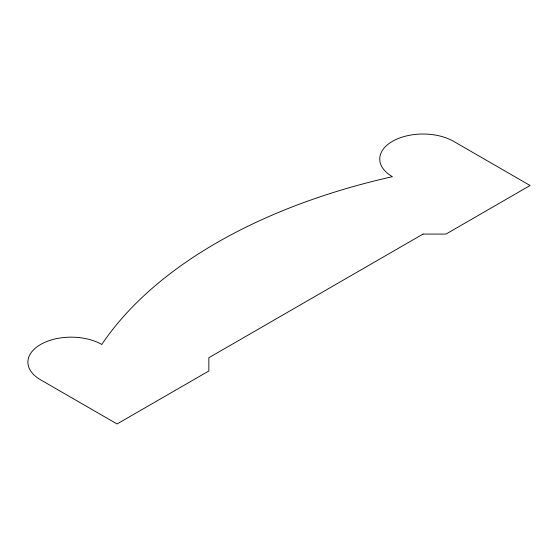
<?xml version="1.0" encoding="UTF-8"?>
<svg xmlns="http://www.w3.org/2000/svg" width="558" height="558" viewBox="0 0 558 558"><rect width="100%" height="100%" fill="white"/><g stroke="black" fill="none" stroke-linecap="round" stroke-linejoin="round"><path stroke-width="0.84" d="M423.013 234.081L208.845 357.734L208.845 370.979L117.061 423.968L40.574 379.81A43.266 24.977 0 0 1 40.574 344.481A43.266 24.977 0 0 1 101.765 344.481A509.761 294.303 0 0 1 392.42 176.677A43.266 24.977 0 0 1 392.42 141.348A43.266 24.977 0 0 1 453.612 141.348L530.1 185.507L445.961 234.081L423.013 234.081"/></g></svg>
